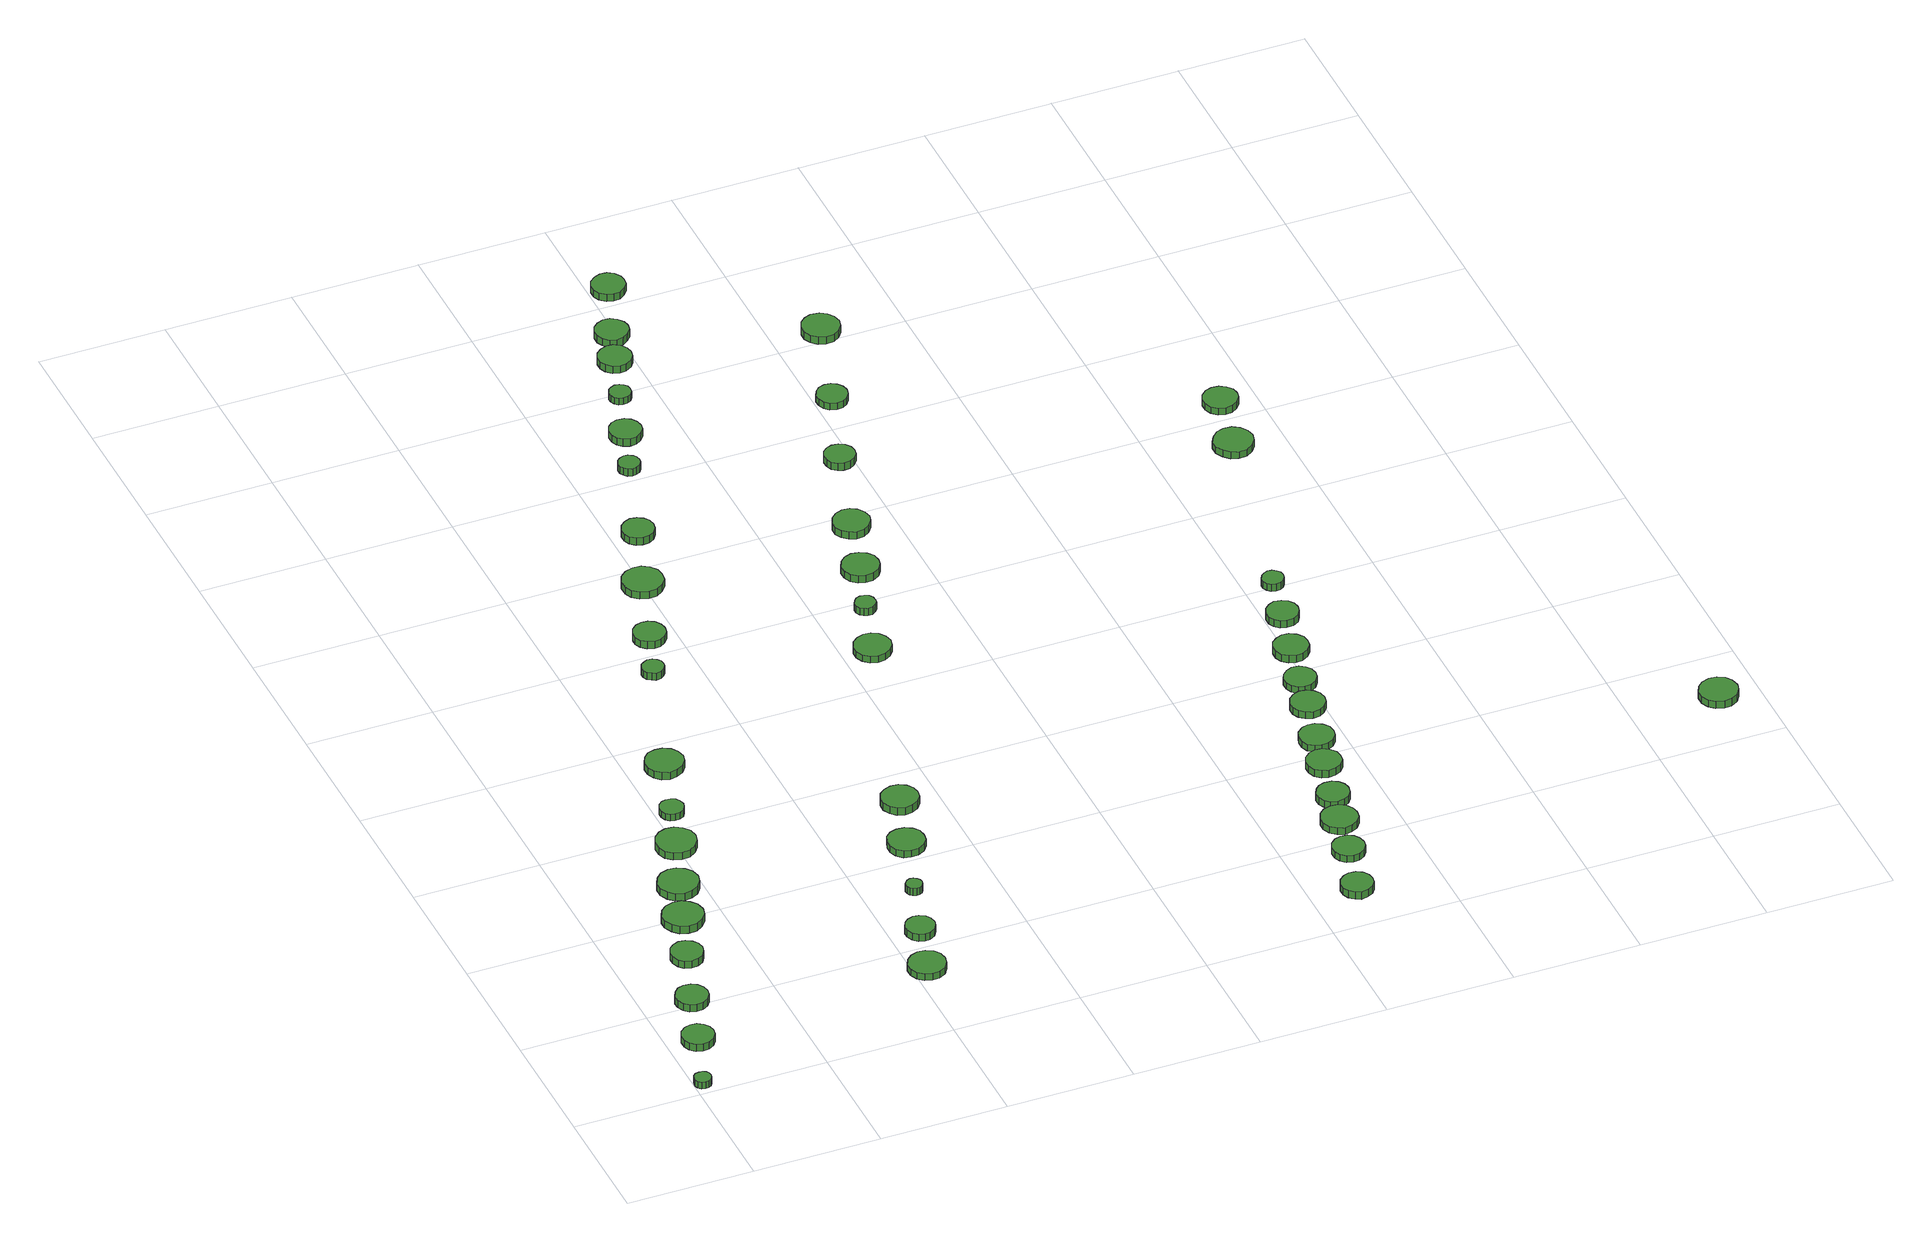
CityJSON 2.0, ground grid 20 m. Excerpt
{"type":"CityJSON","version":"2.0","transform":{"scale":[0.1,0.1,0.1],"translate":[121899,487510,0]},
"CityObjects":{
"tree1":{"type":"SolitaryVegetationObject","attributes":{"function":"something"},"geometry":[{"type":"MultiSurface","lod":"1","boundaries":[[[0,1,2,3,4,5,6,7,8,9,10,11,12,13,14]],[[15,16,17,18,19,20,21,22,23,24,25,26,27,28,29]],[[0,29,28,1]],[[1,28,27,2]],[[2,27,26,3]],[[3,26,25,4]],[[4,25,24,5]],[[5,24,23,6]],[[6,23,22,7]],[[7,22,21,8]],[[8,21,20,9]],[[9,20,19,10]],[[10,19,18,11]],[[11,18,17,12]],[[12,17,16,13]],[[13,16,15,14]],[[14,15,29,0]]]}]},
"tree2":{"type":"SolitaryVegetationObject","attributes":{"function":"something"},"geometry":[{"type":"MultiSurface","lod":"1","boundaries":[[[30,31,32,33,34,35,36,37,38,39,40,41,42,43,44]],[[45,46,47,48,49,50,51,52,53,54,55,56,57,58,59]],[[30,59,58,31]],[[31,58,57,32]],[[32,57,56,33]],[[33,56,55,34]],[[34,55,54,35]],[[35,54,53,36]],[[36,53,52,37]],[[37,52,51,38]],[[38,51,50,39]],[[39,50,49,40]],[[40,49,48,41]],[[41,48,47,42]],[[42,47,46,43]],[[43,46,45,44]],[[44,45,59,30]]]}]},
"tree3":{"type":"SolitaryVegetationObject","attributes":{"function":"something"},"geometry":[{"type":"MultiSurface","lod":"1","boundaries":[[[60,61,62,63,64,65,66,67,68,69,70,71,72,73,74]],[[75,76,77,78,79,80,81,82,83,84,85,86,87,88,89]],[[60,89,88,61]],[[61,88,87,62]],[[62,87,86,63]],[[63,86,85,64]],[[64,85,84,65]],[[65,84,83,66]],[[66,83,82,67]],[[67,82,81,68]],[[68,81,80,69]],[[69,80,79,70]],[[70,79,78,71]],[[71,78,77,72]],[[72,77,76,73]],[[73,76,75,74]],[[74,75,89,60]]]}]},
"tree4":{"type":"SolitaryVegetationObject","attributes":{"function":"something"},"geometry":[{"type":"MultiSurface","lod":"1","boundaries":[[[90,91,92,93,94,95,96,97,98,99,100,101,102,103,104]],[[105,106,107,108,109,110,111,112,113,114,115,116,117,118,119]],[[90,119,118,91]],[[91,118,117,92]],[[92,117,116,93]],[[93,116,115,94]],[[94,115,114,95]],[[95,114,113,96]],[[96,113,112,97]],[[97,112,111,98]],[[98,111,110,99]],[[99,110,109,100]],[[100,109,108,101]],[[101,108,107,102]],[[102,107,106,103]],[[103,106,105,104]],[[104,105,119,90]]]}]},
"tree5":{"type":"SolitaryVegetationObject","attributes":{"function":"something"},"geometry":[{"type":"MultiSurface","lod":"1","boundaries":[[[120,121,122,123,124,125,126,127,128,129,130,131,132,133,134]],[[135,136,137,138,139,140,141,142,143,144,145,146,147,148,149]],[[120,149,148,121]],[[121,148,147,122]],[[122,147,146,123]],[[123,146,145,124]],[[124,145,144,125]],[[125,144,143,126]],[[126,143,142,127]],[[127,142,141,128]],[[128,141,140,129]],[[129,140,139,130]],[[130,139,138,131]],[[131,138,137,132]],[[132,137,136,133]],[[133,136,135,134]],[[134,135,149,120]]]}]},
"tree6":{"type":"SolitaryVegetationObject","attributes":{"function":"something"},"geometry":[{"type":"MultiSurface","lod":"1","boundaries":[[[150,151,152,153,154,155,156,157,158,159,160,161,162,163,164]],[[165,166,167,168,169,170,171,172,173,174,175,176,177,178,179]],[[150,179,178,151]],[[151,178,177,152]],[[152,177,176,153]],[[153,176,175,154]],[[154,175,174,155]],[[155,174,173,156]],[[156,173,172,157]],[[157,172,171,158]],[[158,171,170,159]],[[159,170,169,160]],[[160,169,168,161]],[[161,168,167,162]],[[162,167,166,163]],[[163,166,165,164]],[[164,165,179,150]]]}]},
"tree7":{"type":"SolitaryVegetationObject","attributes":{"function":"something"},"geometry":[{"type":"MultiSurface","lod":"1","boundaries":[[[180,181,182,183,184,185,186,187,188,189,190,191,192,193,194]],[[195,196,197,198,199,200,201,202,203,204,205,206,207,208,209]],[[180,209,208,181]],[[181,208,207,182]],[[182,207,206,183]],[[183,206,205,184]],[[184,205,204,185]],[[185,204,203,186]],[[186,203,202,187]],[[187,202,201,188]],[[188,201,200,189]],[[189,200,199,190]],[[190,199,198,191]],[[191,198,197,192]],[[192,197,196,193]],[[193,196,195,194]],[[194,195,209,180]]]}]},
"tree8":{"type":"SolitaryVegetationObject","attributes":{"function":"something"},"geometry":[{"type":"MultiSurface","lod":"1","boundaries":[[[210,211,212,213,214,215,216,217,218,219,220,221,222,223,224]],[[225,226,227,228,229,230,231,232,233,234,235,236,237,238,239]],[[210,239,238,211]],[[211,238,237,212]],[[212,237,236,213]],[[213,236,235,214]],[[214,235,234,215]],[[215,234,233,216]],[[216,233,232,217]],[[217,232,231,218]],[[218,231,230,219]],[[219,230,229,220]],[[220,229,228,221]],[[221,228,227,222]],[[222,227,226,223]],[[223,226,225,224]],[[224,225,239,210]]]}]},
"tree9":{"type":"SolitaryVegetationObject","attributes":{"function":"something"},"geometry":[{"type":"MultiSurface","lod":"1","boundaries":[[[240,241,242,243,244,245,246,247,248,249,250,251,252,253,254]],[[255,256,257,258,259,260,261,262,263,264,265,266,267,268,269]],[[240,269,268,241]],[[241,268,267,242]],[[242,267,266,243]],[[243,266,265,244]],[[244,265,264,245]],[[245,264,263,246]],[[246,263,262,247]],[[247,262,261,248]],[[248,261,260,249]],[[249,260,259,250]],[[250,259,258,251]],[[251,258,257,252]],[[252,257,256,253]],[[253,256,255,254]],[[254,255,269,240]]]}]},
"tree10":{"type":"SolitaryVegetationObject","attributes":{"function":"something"},"geometry":[{"type":"MultiSurface","lod":"1","boundaries":[[[270,271,272,273,274,275,276,277,278,279,280,281,282,283,284]],[[285,286,287,288,289,290,291,292,293,294,295,296,297,298,299]],[[270,299,298,271]],[[271,298,297,272]],[[272,297,296,273]],[[273,296,295,274]],[[274,295,294,275]],[[275,294,293,276]],[[276,293,292,277]],[[277,292,291,278]],[[278,291,290,279]],[[279,290,289,280]],[[280,289,288,281]],[[281,288,287,282]],[[282,287,286,283]],[[283,286,285,284]],[[284,285,299,270]]]}]},
"tree11":{"type":"SolitaryVegetationObject","attributes":{"function":"something"},"geometry":[{"type":"MultiSurface","lod":"1","boundaries":[[[300,301,302,303,304,305,306,307,308,309,310,311,312,313,314]],[[315,316,317,318,319,320,321,322,323,324,325,326,327,328,329]],[[300,329,328,301]],[[301,328,327,302]],[[302,327,326,303]],[[303,326,325,304]],[[304,325,324,305]],[[305,324,323,306]],[[306,323,322,307]],[[307,322,321,308]],[[308,321,320,309]],[[309,320,319,310]],[[310,319,318,311]],[[311,318,317,312]],[[312,317,316,313]],[[313,316,315,314]],[[314,315,329,300]]]}]},
"tree12":{"type":"SolitaryVegetationObject","attributes":{"function":"something"},"geometry":[{"type":"MultiSurface","lod":"1","boundaries":[[[330,331,332,333,334,335,336,337,338,339,340,341,342,343,344]],[[345,346,347,348,349,350,351,352,353,354,355,356,357,358,359]],[[330,359,358,331]],[[331,358,357,332]],[[332,357,356,333]],[[333,356,355,334]],[[334,355,354,335]],[[335,354,353,336]],[[336,353,352,337]],[[337,352,351,338]],[[338,351,350,339]],[[339,350,349,340]],[[340,349,348,341]],[[341,348,347,342]],[[342,347,346,343]],[[343,346,345,344]],[[344,345,359,330]]]}]},
"tree13":{"type":"SolitaryVegetationObject","attributes":{"function":"something"},"geometry":[{"type":"MultiSurface","lod":"1","boundaries":[[[360,361,362,363,364,365,366,367,368,369,370,371,372,373,374]],[[375,376,377,378,379,380,381,382,383,384,385,386,387,388,389]],[[360,389,388,361]],[[361,388,387,362]],[[362,387,386,363]],[[363,386,385,364]],[[364,385,384,365]],[[365,384,383,366]],[[366,383,382,367]],[[367,382,381,368]],[[368,381,380,369]],[[369,380,379,370]],[[370,379,378,371]],[[371,378,377,372]],[[372,377,376,373]],[[373,376,375,374]],[[374,375,389,360]]]}]},
"tree14":{"type":"SolitaryVegetationObject","attributes":{"function":"something"},"geometry":[{"type":"MultiSurface","lod":"1","boundaries":[[[390,391,392,393,394,395,396,397,398,399,400,401,402,403,404]],[[405,406,407,408,409,410,411,412,413,414,415,416,417,418,419]],[[390,419,418,391]],[[391,418,417,392]],[[392,417,416,393]],[[393,416,415,394]],[[394,415,414,395]],[[395,414,413,396]],[[396,413,412,397]],[[397,412,411,398]],[[398,411,410,399]],[[399,410,409,400]],[[400,409,408,401]],[[401,408,407,402]],[[402,407,406,403]],[[403,406,405,404]],[[404,405,419,390]]]}]},
"tree15":{"type":"SolitaryVegetationObject","attributes":{"function":"something"},"geometry":[{"type":"MultiSurface","lod":"1","boundaries":[[[420,421,422,423,424,425,426,427,428,429,430,431,432,433,434]],[[435,436,437,438,439,440,441,442,443,444,445,446,447,448,449]],[[420,449,448,421]],[[421,448,447,422]],[[422,447,446,423]],[[423,446,445,424]],[[424,445,444,425]],[[425,444,443,426]],[[426,443,442,427]],[[427,442,441,428]],[[428,441,440,429]],[[429,440,439,430]],[[430,439,438,431]],[[431,438,437,432]],[[432,437,436,433]],[[433,436,435,434]],[[434,435,449,420]]]}]},
"tree16":{"type":"SolitaryVegetationObject","attributes":{"function":"something"},"geometry":[{"type":"MultiSurface","lod":"1","boundaries":[[[450,451,452,453,454,455,456,457,458,459,460,461,462,463,464]],[[465,466,467,468,469,470,471,472,473,474,475,476,477,478,479]],[[450,479,478,451]],[[451,478,477,452]],[[452,477,476,453]],[[453,476,475,454]],[[454,475,474,455]],[[455,474,473,456]],[[456,473,472,457]],[[457,472,471,458]],[[458,471,470,459]],[[459,470,469,460]],[[460,469,468,461]],[[461,468,467,462]],[[462,467,466,463]],[[463,466,465,464]],[[464,465,479,450]]]}]},
"tree17":{"type":"SolitaryVegetationObject","attributes":{"function":"something"},"geometry":[{"type":"MultiSurface","lod":"1","boundaries":[[[480,481,482,483,484,485,486,487,488,489,490,491,492,493,494]],[[495,496,497,498,499,500,501,502,503,504,505,506,507,508,509]],[[480,509,508,481]],[[481,508,507,482]],[[482,507,506,483]],[[483,506,505,484]],[[484,505,504,485]],[[485,504,503,486]],[[486,503,502,487]],[[487,502,501,488]],[[488,501,500,489]],[[489,500,499,490]],[[490,499,498,491]],[[491,498,497,492]],[[492,497,496,493]],[[493,496,495,494]],[[494,495,509,480]]]}]},
"tree18":{"type":"SolitaryVegetationObject","attributes":{"function":"something"},"geometry":[{"type":"MultiSurface","lod":"1","boundaries":[[[510,511,512,513,514,515,516,517,518,519,520,521,522,523,524]],[[525,526,527,528,529,530,531,532,533,534,535,536,537,538,539]],[[510,539,538,511]],[[511,538,537,512]],[[512,537,536,513]],[[513,536,535,514]],[[514,535,534,515]],[[515,534,533,516]],[[516,533,532,517]],[[517,532,531,518]],[[518,531,530,519]],[[519,530,529,520]],[[520,529,528,521]],[[521,528,527,522]],[[522,527,526,523]],[[523,526,525,524]],[[524,525,539,510]]]}]},
"tree19":{"type":"SolitaryVegetationObject","attributes":{"function":"something"},"geometry":[{"type":"MultiSurface","lod":"1","boundaries":[[[540,541,542,543,544,545,546,547,548,549,550,551,552,553,554]],[[555,556,557,558,559,560,561,562,563,564,565,566,567,568,569]],[[540,569,568,541]],[[541,568,567,542]],[[542,567,566,543]],[[543,566,565,544]],[[544,565,564,545]],[[545,564,563,546]],[[546,563,562,547]],[[547,562,561,548]],[[548,561,560,549]],[[549,560,559,550]],[[550,559,558,551]],[[551,558,557,552]],[[552,557,556,553]],[[553,556,555,554]],[[554,555,569,540]]]}]},
"tree20":{"type":"SolitaryVegetationObject","attributes":{"function":"something"},"geometry":[{"type":"MultiSurface","lod":"1","boundaries":[[[570,571,572,573,574,575,576,577,578,579,580,581,582,583,584]],[[585,586,587,588,589,590,591,592,593,594,595,596,597,598,599]],[[570,599,598,571]],[[571,598,597,572]],[[572,597,596,573]],[[573,596,595,574]],[[574,595,594,575]],[[575,594,593,576]],[[576,593,592,577]],[[577,592,591,578]],[[578,591,590,579]],[[579,590,589,580]],[[580,589,588,581]],[[581,588,587,582]],[[582,587,586,583]],[[583,586,585,584]],[[584,585,599,570]]]}]},
"tree21":{"type":"SolitaryVegetationObject","attributes":{"function":"something"},"geometry":[{"type":"MultiSurface","lod":"1","boundaries":[[[600,601,602,603,604,605,606,607,608,609,610,611,612,613,614]],[[615,616,617,618,619,620,621,622,623,624,625,626,627,628,629]],[[600,629,628,601]],[[601,628,627,602]],[[602,627,626,603]],[[603,626,625,604]],[[604,625,624,605]],[[605,624,623,606]],[[606,623,622,607]],[[607,622,621,608]],[[608,621,620,609]],[[609,620,619,610]],[[610,619,618,611]],[[611,618,617,612]],[[612,617,616,613]],[[613,616,615,614]],[[614,615,629,600]]]}]},
"tree22":{"type":"SolitaryVegetationObject","attributes":{"function":"something"},"geometry":[{"type":"MultiSurface","lod":"1","boundaries":[[[630,631,632,633,634,635,636,637,638,639,640,641,642,643,644]],[[645,646,647,648,649,650,651,652,653,654,655,656,657,658,659]],[[630,659,658,631]],[[631,658,657,632]],[[632,657,656,633]],[[633,656,655,634]],[[634,655,654,635]],[[635,654,653,636]],[[636,653,652,637]],[[637,652,651,638]],[[638,651,650,639]],[[639,650,649,640]],[[640,649,648,641]],[[641,648,647,642]],[[642,647,646,643]],[[643,646,645,644]],[[644,645,659,630]]]}]},
"tree23":{"type":"SolitaryVegetationObject","attributes":{"function":"something"},"geometry":[{"type":"MultiSurface","lod":"1","boundaries":[[[660,661,662,663,664,665,666,667,668,669,670,671,672,673,674]],[[675,676,677,678,679,680,681,682,683,684,685,686,687,688,689]],[[660,689,688,661]],[[661,688,687,662]],[[662,687,686,663]],[[663,686,685,664]],[[664,685,684,665]],[[665,684,683,666]],[[666,683,682,667]],[[667,682,681,668]],[[668,681,680,669]],[[669,680,679,670]],[[670,679,678,671]],[[671,678,677,672]],[[672,677,676,673]],[[673,676,675,674]],[[674,675,689,660]]]}]},
"tree24":{"type":"SolitaryVegetationObject","attributes":{"function":"something"},"geometry":[{"type":"MultiSurface","lod":"1","boundaries":[[[690,691,692,693,694,695,696,697,698,699,700,701,702,703,704]],[[705,706,707,708,709,710,711,712,713,714,715,716,717,718,719]],[[690,719,718,691]],[[691,718,717,692]],[[692,717,716,693]],[[693,716,715,694]],[[694,715,714,695]],[[695,714,713,696]],[[696,713,712,697]],[[697,712,711,698]],[[698,711,710,699]],[[699,710,709,700]],[[700,709,708,701]],[[701,708,707,702]],[[702,707,706,703]],[[703,706,705,704]],[[704,705,719,690]]]}]},
"tree25":{"type":"SolitaryVegetationObject","attributes":{"function":"something"},"geometry":[{"type":"MultiSurface","lod":"1","boundaries":[[[720,721,722,723,724,725,726,727,728,729,730,731,732,733,734]],[[735,736,737,738,739,740,741,742,743,744,745,746,747,748,749]],[[720,749,748,721]],[[721,748,747,722]],[[722,747,746,723]],[[723,746,745,724]],[[724,745,744,725]],[[725,744,743,726]],[[726,743,742,727]],[[727,742,741,728]],[[728,741,740,729]],[[729,740,739,730]],[[730,739,738,731]],[[731,738,737,732]],[[732,737,736,733]],[[733,736,735,734]],[[734,735,749,720]]]}]},
"tree26":{"type":"SolitaryVegetationObject","attributes":{"function":"something"},"geometry":[{"type":"MultiSurface","lod":"1","boundaries":[[[750,751,752,753,754,755,756,757,758,759,760,761,762,763,764]],[[765,766,767,768,769,770,771,772,773,774,775,776,777,778,779]],[[750,779,778,751]],[[751,778,777,752]],[[752,777,776,753]],[[753,776,775,754]],[[754,775,774,755]],[[755,774,773,756]],[[756,773,772,757]],[[757,772,771,758]],[[758,771,770,759]],[[759,770,769,760]],[[760,769,768,761]],[[761,768,767,762]],[[762,767,766,763]],[[763,766,765,764]],[[764,765,779,750]]]}]},
"tree27":{"type":"SolitaryVegetationObject","attributes":{"function":"something"},"geometry":[{"type":"MultiSurface","lod":"1","boundaries":[[[780,781,782,783,784,785,786,787,788,789,790,791,792,793,794]],[[795,796,797,798,799,800,801,802,803,804,805,806,807,808,809]],[[780,809,808,781]],[[781,808,807,782]],[[782,807,806,783]],[[783,806,805,784]],[[784,805,804,785]],[[785,804,803,786]],[[786,803,802,787]],[[787,802,801,788]],[[788,801,800,789]],[[789,800,799,790]],[[790,799,798,791]],[[791,798,797,792]],[[792,797,796,793]],[[793,796,795,794]],[[794,795,809,780]]]}]},
"tree28":{"type":"SolitaryVegetationObject","attributes":{"function":"something"},"geometry":[{"type":"MultiSurface","lod":"1","boundaries":[[[810,811,812,813,814,815,816,817,818,819,820,821,822,823,824]],[[825,826,827,828,829,830,831,832,833,834,835,836,837,838,839]],[[810,839,838,811]],[[811,838,837,812]],[[812,837,836,813]],[[813,836,835,814]],[[814,835,834,815]],[[815,834,833,816]],[[816,833,832,817]],[[817,832,831,818]],[[818,831,830,819]],[[819,830,829,820]],[[820,829,828,821]],[[821,828,827,822]],[[822,827,826,823]],[[823,826,825,824]],[[824,825,839,810]]]}]},
"tree29":{"type":"SolitaryVegetationObject","attributes":{"function":"something"},"geometry":[{"type":"MultiSurface","lod":"1","boundaries":[[[840,841,842,843,844,845,846,847,848,849,850,851,852,853,854]],[[855,856,857,858,859,860,861,862,863,864,865,866,867,868,869]],[[840,869,868,841]],[[841,868,867,842]],[[842,867,866,843]],[[843,866,865,844]],[[844,865,864,845]],[[845,864,863,846]],[[846,863,862,847]],[[847,862,861,848]],[[848,861,860,849]],[[849,860,859,850]],[[850,859,858,851]],[[851,858,857,852]],[[852,857,856,853]],[[853,856,855,854]],[[854,855,869,840]]]}]},
"tree30":{"type":"SolitaryVegetationObject","attributes":{"function":"something"},"geometry":[{"type":"MultiSurface","lod":"1","boundaries":[[[870,871,872,873,874,875,876,877,878,879,880,881,882,883,884]],[[885,886,887,888,889,890,891,892,893,894,895,896,897,898,899]],[[870,899,898,871]],[[871,898,897,872]],[[872,897,896,873]],[[873,896,895,874]],[[874,895,894,875]],[[875,894,893,876]],[[876,893,892,877]],[[877,892,891,878]],[[878,891,890,879]],[[879,890,889,880]],[[880,889,888,881]],[[881,888,887,882]],[[882,887,886,883]],[[883,886,885,884]],[[884,885,899,870]]]}]},
"tree31":{"type":"SolitaryVegetationObject","attributes":{"function":"something"},"geometry":[{"type":"MultiSurface","lod":"1","boundaries":[[[900,901,902,903,904,905,906,907,908,909,910,911,912,913,914]],[[915,916,917,918,919,920,921,922,923,924,925,926,927,928,929]],[[900,929,928,901]],[[901,928,927,902]],[[902,927,926,903]],[[903,926,925,904]],[[904,925,924,905]],[[905,924,923,906]],[[906,923,922,907]],[[907,922,921,908]],[[908,921,920,909]],[[909,920,919,910]],[[910,919,918,911]],[[911,918,917,912]],[[912,917,916,913]],[[913,916,915,914]],[[914,915,929,900]]]}]},
"tree32":{"type":"SolitaryVegetationObject","attributes":{"function":"something"},"geometry":[{"type":"MultiSurface","lod":"1","boundaries":[[[930,931,932,933,934,935,936,937,938,939,940,941,942,943,944]],[[945,946,947,948,949,950,951,952,953,954,955,956,957,958,959]],[[930,959,958,931]],[[931,958,957,932]],[[932,957,956,933]],[[933,956,955,934]],[[934,955,954,935]],[[935,954,953,936]],[[936,953,952,937]],[[937,952,951,938]],[[938,951,950,939]],[[939,950,949,940]],[[940,949,948,941]],[[941,948,947,942]],[[942,947,946,943]],[[943,946,945,944]],[[944,945,959,930]]]}]},
"tree33":{"type":"SolitaryVegetationObject","attributes":{"function":"something"},"geometry":[{"type":"MultiSurface","lod":"1","boundaries":[[[960,961,962,963,964,965,966,967,968,969,970,971,972,973,974]],[[975,976,977,978,979,980,981,982,983,984,985,986,987,988,989]],[[960,989,988,961]],[[961,988,987,962]],[[962,987,986,963]],[[963,986,985,964]],[[964,985,984,965]],[[965,984,983,966]],[[966,983,982,967]],[[967,982,981,968]],[[968,981,980,969]],[[969,980,979,970]],[[970,979,978,971]],[[971,978,977,972]],[[972,977,976,973]],[[973,976,975,974]],[[974,975,989,960]]]}]},
"tree34":{"type":"SolitaryVegetationObject","attributes":{"function":"something"},"geometry":[{"type":"MultiSurface","lod":"1","boundaries":[[[990,991,992,993,994,995,996,997,998,999,1000,1001,1002,1003,1004]],[[1005,1006,1007,1008,1009,1010,1011,1012,1013,1014,1015,1016,1017,1018,1019]],[[990,1019,1018,991]],[[991,1018,1017,992]],[[992,1017,1016,993]],[[993,1016,1015,994]],[[994,1015,1014,995]],[[995,1014,1013,996]],[[996,1013,1012,997]],[[997,1012,1011,998]],[[998,1011,1010,999]],[[999,1010,1009,1000]],[[1000,1009,1008,1001]],[[1001,1008,1007,1002]],[[1002,1007,1006,1003]],[[1003,1006,1005,1004]],[[1004,1005,1019,990]]]}]},
"tree35":{"type":"SolitaryVegetationObject","attributes":{"function":"something"},"geometry":[{"type":"MultiSurface","lod":"1","boundaries":[[[1020,1021,1022,1023,1024,1025,1026,1027,1028,1029,1030,1031,1032,1033,1034]],[[1035,1036,1037,1038,1039,1040,1041,1042,1043,1044,1045,1046,1047,1048,1049]],[[1020,1049,1048,1021]],[[1021,1048,1047,1022]],[[1022,1047,1046,1023]],[[1023,1046,1045,1024]],[[1024,1045,1044,1025]],[[1025,1044,1043,1026]],[[1026,1043,1042,1027]],[[1027,1042,1041,1028]],[[1028,1041,1040,1029]],[[1029,1040,1039,1030]],[[1030,1039,1038,1031]],[[1031,1038,1037,1032]],[[1032,1037,1036,1033]],[[1033,1036,1035,1034]],[[1034,1035,1049,1020]]]}]},
"tree36":{"type":"SolitaryVegetationObject","attributes":{"function":"something"},"geometry":[{"type":"MultiSurface","lod":"1","boundaries":[[[1050,1051,1052,1053,1054,1055,1056,1057,1058,1059,1060,1061,1062,1063,1064]],[[1065,1066,1067,1068,1069,1070,1071,1072,1073,1074,1075,1076,1077,1078,1079]],[[1050,1079,1078,1051]],[[1051,1078,1077,1052]],[[1052,1077,1076,1053]],[[1053,1076,1075,1054]],[[1054,1075,1074,1055]],[[1055,1074,1073,1056]],[[1056,1073,1072,1057]],[[1057,1072,1071,1058]],[[1058,1071,1070,1059]],[[1059,1070,1069,1060]],[[1060,1069,1068,1061]],[[1061,1068,1067,1062]],[[1062,1067,1066,1063]],[[1063,1066,1065,1064]],[[1064,1065,1079,1050]]]}]},
"tree37":{"type":"SolitaryVegetationObject","attributes":{"function":"something"},"geometry":[{"type":"MultiSurface","lod":"1","boundaries":[[[1080,1081,1082,1083,1084,1085,1086,1087,1088,1089,1090,1091,1092,1093,1094]],[[1095,1096,1097,1098,1099,1100,1101,1102,1103,1104,1105,1106,1107,1108,1109]],[[1080,1109,1108,1081]],[[1081,1108,1107,1082]],[[1082,1107,1106,1083]],[[1083,1106,1105,1084]],[[1084,1105,1104,1085]],[[1085,1104,1103,1086]],[[1086,1103,1102,1087]],[[1087,1102,1101,1088]],[[1088,1101,1100,1089]],[[1089,1100,1099,1090]],[[1090,1099,1098,1091]],[[1091,1098,1097,1092]],[[1092,1097,1096,1093]],[[1093,1096,1095,1094]],[[1094,1095,1109,1080]]]}]},
"tree38":{"type":"SolitaryVegetationObject","attributes":{"function":"something"},"geometry":[{"type":"MultiSurface","lod":"1","boundaries":[[[1110,1111,1112,1113,1114,1115,1116,1117,1118,1119,1120,1121,1122,1123,1124]],[[1125,1126,1127,1128,1129,1130,1131,1132,1133,1134,1135,1136,1137,1138,1139]],[[1110,1139,1138,1111]],[[1111,1138,1137,1112]],[[1112,1137,1136,1113]],[[1113,1136,1135,1114]],[[1114,1135,1134,1115]],[[1115,1134,1133,1116]],[[1116,1133,1132,1117]],[[1117,1132,1131,1118]],[[1118,1131,1130,1119]],[[1119,1130,1129,1120]],[[1120,1129,1128,1121]],[[1121,1128,1127,1122]],[[1122,1127,1126,1123]],[[1123,1126,1125,1124]],[[1124,1125,1139,1110]]]}]},
"tree39":{"type":"SolitaryVegetationObject","attributes":{"function":"something"},"geometry":[{"type":"MultiSurface","lod":"1","boundaries":[[[1140,1141,1142,1143,1144,1145,1146,1147,1148,1149,1150,1151,1152,1153,1154]],[[1155,1156,1157,1158,1159,1160,1161,1162,1163,1164,1165,1166,1167,1168,1169]],[[1140,1169,1168,1141]],[[1141,1168,1167,1142]],[[1142,1167,1166,1143]],[[1143,1166,1165,1144]],[[1144,1165,1164,1145]],[[1145,1164,1163,1146]],[[1146,1163,1162,1147]],[[1147,1162,1161,1148]],[[1148,1161,1160,1149]],[[1149,1160,1159,1150]],[[1150,1159,1158,1151]],[[1151,1158,1157,1152]],[[1152,1157,1156,1153]],[[1153,1156,1155,1154]],[[1154,1155,1169,1140]]]}]},
"tree40":{"type":"SolitaryVegetationObject","attributes":{"function":"something"},"geometry":[{"type":"MultiSurface","lod":"1","boundaries":[[[1170,1171,1172,1173,1174,1175,1176,1177,1178,1179,1180,1181,1182,1183,1184]],[[1185,1186,1187,1188,1189,1190,1191,1192,1193,1194,1195,1196,1197,1198,1199]],[[1170,1199,1198,1171]],[[1171,1198,1197,1172]],[[1172,1197,1196,1173]],[[1173,1196,1195,1174]],[[1174,1195,1194,1175]],[[1175,1194,1193,1176]],[[1176,1193,1192,1177]],[[1177,1192,1191,1178]],[[1178,1191,1190,1179]],[[1179,1190,1189,1180]],[[1180,1189,1188,1181]],[[1181,1188,1187,1182]],[[1182,1187,1186,1183]],[[1183,1186,1185,1184]],[[1184,1185,1199,1170]]]}]},
"tree41":{"type":"SolitaryVegetationObject","attributes":{"function":"something"},"geometry":[{"type":"MultiSurface","lod":"1","boundaries":[[[1200,1201,1202,1203,1204,1205,1206,1207,1208,1209,1210,1211,1212,1213,1214]],[[1215,1216,1217,1218,1219,1220,1221,1222,1223,1224,1225,1226,1227,1228,1229]],[[1200,1229,1228,1201]],[[1201,1228,1227,1202]],[[1202,1227,1226,1203]],[[1203,1226,1225,1204]],[[1204,1225,1224,1205]],[[1205,1224,1223,1206]],[[1206,1223,1222,1207]],[[1207,1222,1221,1208]],[[1208,1221,1220,1209]],[[1209,1220,1219,1210]],[[1210,1219,1218,1211]],[[1211,1218,1217,1212]],[[1212,1217,1216,1213]],[[1213,1216,1215,1214]],[[1214,1215,1229,1200]]]}]},
"tree42":{"type":"SolitaryVegetationObject","attributes":{"function":"something"},"geometry":[{"type":"MultiSurface","lod":"1","boundaries":[[[1230,1231,1232,1233,1234,1235,1236,1237,1238,1239,1240,1241,1242,1243,1244]],[[1245,1246,1247,1248,1249,1250,1251,1252,1253,1254,1255,1256,1257,1258,1259]],[[1230,1259,1258,1231]],[[1231,1258,1257,1232]],[[1232,1257,1256,1233]],[[1233,1256,1255,1234]],[[1234,1255,1254,1235]],[[1235,1254,1253,1236]],[[1236,1253,1252,1237]],[[1237,1252,1251,1238]],[[1238,1251,1250,1239]],[[1239,1250,1249,1240]],[[1240,1249,1248,1241]],[[1241,1248,1247,1242]],[[1242,1247,1246,1243]],[[1243,1246,1245,1244]],[[1244,1245,1259,1230]]]}]},
"tree43":{"type":"SolitaryVegetationObject","attributes":{"function":"something"},"geometry":[{"type":"MultiSurface","lod":"1","boundaries":[[[1260,1261,1262,1263,1264,1265,1266,1267,1268,1269,1270,1271,1272,1273,1274]],[[1275,1276,1277,1278,1279,1280,1281,1282,1283,1284,1285,1286,1287,1288,1289]],[[1260,1289,1288,1261]],[[1261,1288,1287,1262]],[[1262,1287,1286,1263]],[[1263,1286,1285,1264]],[[1264,1285,1284,1265]],[[1265,1284,1283,1266]],[[1266,1283,1282,1267]],[[1267,1282,1281,1268]],[[1268,1281,1280,1269]],[[1269,1280,1279,1270]],[[1270,1279,1278,1271]],[[1271,1278,1277,1272]],[[1272,1277,1276,1273]],[[1273,1276,1275,1274]],[[1274,1275,1289,1260]]]}]},
"tree44":{"type":"SolitaryVegetationObject","attributes":{"function":"something"},"geometry":[{"type":"MultiSurface","lod":"1","boundaries":[[[1290,1291,1292,1293,1294,1295,1296,1297,1298,1299,1300,1301,1302,1303,1304]],[[1305,1306,1307,1308,1309,1310,1311,1312,1313,1314,1315,1316,1317,1318,1319]],[[1290,1319,1318,1291]],[[1291,1318,1317,1292]],[[1292,1317,1316,1293]],[[1293,1316,1315,1294]],[[1294,1315,1314,1295]],[[1295,1314,1313,1296]],[[1296,1313,1312,1297]],[[1297,1312,1311,1298]],[[1298,1311,1310,1299]],[[1299,1310,1309,1300]],[[1300,1309,1308,1301]],[[1301,1308,1307,1302]],[[1302,1307,1306,1303]],[[1303,1306,1305,1304]],[[1304,1305,1319,1290]]]}]},
"tree45":{"type":"SolitaryVegetationObject","attributes":{"function":"something"},"geometry":[{"type":"MultiSurface","lod":"1","boundaries":[[[1320,1321,1322,1323,1324,1325,1326,1327,1328,1329,1330,1331,1332,1333,1334]],[[1335,1336,1337,1338,1339,1340,1341,1342,1343,1344,1345,1346,1347,1348,1349]],[[1320,1349,1348,1321]],[[1321,1348,1347,1322]],[[1322,1347,1346,1323]],[[1323,1346,1345,1324]],[[1324,1345,1344,1325]],[[1325,1344,1343,1326]],[[1326,1343,1342,1327]],[[1327,1342,1341,1328]],[[1328,1341,1340,1329]],[[1329,1340,1339,1330]],[[1330,1339,1338,1331]],[[1331,1338,1337,1332]],[[1332,1337,1336,1333]],[[1333,1336,1335,1334]],[[1334,1335,1349,1320]]]}]}
},
"vertices":[
[26,21,15],[25,27,15],[22,31,15],[17,34,15],[12,34,15],[6,33,15],[2,29,15],[0,24,15],[0,19,15],[2,14,15],[6,10,15],[12,8,15],[17,9,15],[22,11,15],[25,16,15],[25,16,3],[22,11,3],[17,9,3],[12,8,3],[6,10,3],[2,14,3],[0,19,3],[0,24,3],[2,29,3],[6,33,3],[12,34,3],[17,34,3],[22,31,3],[25,27,3],[26,21,3],
[71,118,16],[69,128,16],[63,136,16],[54,142,16],[44,143,16],[34,140,16],[26,133,16],[22,123,16],[22,113,16],[26,103,16],[34,96,16],[44,93,16],[54,94,16],[63,99,16],[69,108,16],[69,108,3],[63,99,3],[54,94,3],[44,93,3],[34,96,3],[26,103,3],[22,113,3],[22,123,3],[26,133,3],[34,140,3],[44,143,3],[54,142,3],[63,136,3],[69,128,3],[71,118,3],
[100,209,16],[98,219,16],[92,228,16],[83,233,16],[72,234,16],[62,231,16],[55,224,16],[50,214,16],[50,204,16],[55,194,16],[62,187,16],[72,184,16],[83,185,16],[92,190,16],[98,199,16],[98,199,3],[92,190,3],[83,185,3],[72,184,3],[62,187,3],[55,194,3],[50,204,3],[50,214,3],[55,224,3],[62,231,3],[72,234,3],[83,233,3],[92,228,3],[98,219,3],[100,209,3],
[134,309,16],[132,319,16],[126,327,16],[117,333,16],[106,334,16],[96,330,16],[89,324,16],[85,314,16],[85,304,16],[89,294,16],[96,287,16],[106,284,16],[117,285,16],[126,290,16],[132,299,16],[132,299,3],[126,290,3],[117,285,3],[106,284,3],[96,287,3],[89,294,3],[85,304,3],[85,314,3],[89,324,3],[96,330,3],[106,334,3],[117,333,3],[126,327,3],[132,319,3],[134,309,3],
[170,392,17],[167,405,17],[159,415,17],[148,422,17],[135,423,17],[122,419,17],[113,411,17],[107,399,17],[107,386,17],[113,374,17],[122,365,17],[135,361,17],[148,362,17],[159,369,17],[167,379,17],[167,379,4],[159,369,4],[148,362,4],[135,361,4],[122,365,4],[113,374,4],[107,386,4],[107,399,4],[113,411,4],[122,419,4],[135,423,4],[148,422,4],[159,415,4],[167,405,4],[170,392,4],
[195,469,16],[192,482,16],[184,492,16],[173,499,16],[160,500,16],[147,496,16],[138,487,16],[132,475,16],[132,462,16],[138,450,16],[147,442,16],[160,437,16],[173,439,16],[184,445,16],[192,456,16],[192,456,3],[184,445,3],[173,439,3],[160,437,3],[147,442,3],[138,450,3],[132,462,3],[132,475,3],[138,487,3],[147,496,3],[160,500,3],[173,499,3],[184,492,3],[192,482,3],[195,469,3],
[230,561,16],[227,574,16],[219,584,16],[208,591,16],[195,592,16],[183,588,16],[173,579,16],[168,567,16],[168,554,16],[173,542,16],[183,534,16],[195,530,16],[208,531,16],[219,538,16],[227,548,16],[227,548,3],[219,538,3],[208,531,3],[195,530,3],[183,534,3],[173,542,3],[168,554,3],[168,567,3],[173,579,3],[183,588,3],[195,592,3],[208,591,3],[219,584,3],[227,574,3],[230,561,3],
[243,637,16],[241,645,16],[237,652,16],[230,655,16],[222,656,16],[215,654,16],[209,649,16],[206,641,16],[206,634,16],[209,626,16],[215,621,16],[222,619,16],[230,619,16],[237,623,16],[241,630,16],[241,630,4],[237,623,4],[230,619,4],[222,619,4],[215,621,4],[209,626,4],[206,634,4],[206,641,4],[209,649,4],[215,654,4],[222,656,4],[230,655,4],[237,652,4],[241,645,4],[243,637,4],
[449,148,16],[447,159,16],[440,169,16],[429,175,16],[417,176,16],[406,172,16],[397,164,16],[392,154,16],[392,142,16],[397,131,16],[406,123,16],[417,119,16],[429,120,16],[440,126,16],[447,136,16],[447,136,4],[440,126,4],[429,120,4],[417,119,4],[406,123,4],[397,131,4],[392,142,4],[392,154,4],[397,164,4],[406,172,4],[417,176,4],[429,175,4],[440,169,4],[447,159,4],[449,148,4],
[287,743,17],[284,755,17],[277,765,17],[266,771,17],[254,772,17],[242,769,17],[233,760,17],[228,749,17],[228,737,17],[233,725,17],[242,717,17],[254,713,17],[266,715,17],[277,721,17],[284,731,17],[284,731,4],[277,721,4],[266,715,4],[254,713,4],[242,717,4],[233,725,4],[228,737,4],[228,749,4],[233,760,4],[242,769,4],[254,772,4],[266,771,4],[277,765,4],[284,755,4],[287,743,4],
[469,234,16],[467,244,16],[462,251,16],[453,256,16],[444,257,16],[435,254,16],[428,248,16],[424,239,16],[424,230,16],[428,221,16],[435,214,16],[444,211,16],[453,212,16],[462,217,16],[467,225,16],[467,225,3],[462,217,3],[453,212,3],[444,211,3],[435,214,3],[428,221,3],[424,230,3],[424,239,3],[428,248,3],[435,254,3],[444,257,3],[453,256,3],[462,251,3],[467,244,3],[469,234,3],
[490,331,15],[489,336,15],[486,340,15],[481,343,15],[476,344,15],[471,342,15],[467,338,15],[465,334,15],[465,328,15],[467,323,15],[471,320,15],[476,318,15],[481,319,15],[486,321,15],[489,326,15],[489,326,2],[486,321,2],[481,319,2],[476,318,2],[471,320,2],[467,323,2],[465,328,2],[465,334,2],[467,338,2],[471,342,2],[476,344,2],[481,343,2],[486,340,2],[489,336,2],[490,331,2],
[348,961,15],[347,968,15],[343,973,15],[337,977,15],[329,978,15],[323,975,15],[317,971,15],[314,964,15],[314,957,15],[317,950,15],[323,946,15],[329,943,15],[337,944,15],[343,948,15],[347,954,15],[347,954,2],[343,948,2],[337,944,2],[329,943,2],[323,946,2],[317,950,2],[314,957,2],[314,964,2],[317,971,2],[323,975,2],[329,978,2],[337,977,2],[343,973,2],[347,968,2],[348,961,2],
[536,432,16],[534,444,16],[527,453,16],[516,459,16],[504,460,16],[493,457,16],[484,449,16],[480,438,16],[480,426,16],[484,415,16],[493,407,16],[504,404,16],[516,405,16],[527,411,16],[534,420,16],[534,420,4],[527,411,4],[516,405,4],[504,404,4],[493,407,4],[484,415,4],[480,426,4],[480,438,4],[484,449,4],[493,457,4],[504,460,4],[516,459,4],[527,453,4],[534,444,4],[536,432,4],
[383,1038,16],[381,1048,16],[375,1057,16],[366,1062,16],[356,1063,16],[346,1060,16],[338,1053,16],[334,1043,16],[334,1033,16],[338,1024,16],[346,1017,16],[356,1013,16],[366,1014,16],[375,1020,16],[381,1028,16],[381,1028,3],[375,1020,3],[366,1014,3],[356,1013,3],[346,1017,3],[338,1024,3],[334,1033,3],[334,1043,3],[338,1053,3],[346,1060,3],[356,1063,3],[366,1062,3],[375,1057,3],[381,1048,3],[383,1038,3],
[568,531,16],[566,542,16],[559,552,16],[548,558,16],[536,559,16],[525,555,16],[516,548,16],[511,537,16],[511,525,16],[516,514,16],[525,506,16],[536,502,16],[548,504,16],[559,510,16],[566,519,16],[566,519,3],[559,510,3],[548,504,3],[536,502,3],[525,506,3],[516,514,3],[511,525,3],[511,537,3],[516,548,3],[525,555,3],[536,559,3],[548,558,3],[559,552,3],[566,542,3],[568,531,3],
[429,1157,17],[427,1170,17],[419,1180,17],[408,1187,17],[395,1188,17],[382,1184,17],[372,1175,17],[367,1164,17],[367,1150,17],[372,1139,17],[382,1130,17],[395,1126,17],[408,1127,17],[419,1134,17],[427,1144,17],[427,1144,4],[419,1134,4],[408,1127,4],[395,1126,4],[382,1130,4],[372,1139,4],[367,1150,4],[367,1164,4],[372,1175,4],[382,1184,4],[395,1188,4],[408,1187,4],[419,1180,4],[427,1170,4],[429,1157,4],
[465,1275,16],[463,1285,16],[457,1293,16],[448,1298,16],[438,1300,16],[428,1296,16],[420,1289,16],[416,1280,16],[416,1269,16],[420,1260,16],[428,1253,16],[438,1250,16],[448,1251,16],[457,1256,16],[463,1265,16],[463,1265,3],[457,1256,3],[448,1251,3],[438,1250,3],[428,1253,3],[420,1260,3],[416,1269,3],[416,1280,3],[420,1289,3],[428,1296,3],[438,1300,3],[448,1298,3],[457,1293,3],[463,1285,3],[465,1275,3],
[674,883,16],[671,894,16],[664,904,16],[654,910,16],[642,911,16],[631,907,16],[622,900,16],[617,889,16],[617,877,16],[622,866,16],[631,858,16],[642,854,16],[654,856,16],[664,862,16],[671,871,16],[671,871,4],[664,862,4],[654,856,4],[642,854,4],[631,858,4],[622,866,4],[617,877,4],[617,889,4],[622,900,4],[631,907,4],[642,911,4],[654,910,4],[664,904,4],[671,894,4],[674,883,4],
[507,1427,15],[506,1434,15],[502,1439,15],[495,1443,15],[489,1444,15],[482,1441,15],[477,1437,15],[474,1430,15],[474,1423,15],[477,1417,15],[482,1412,15],[489,1410,15],[495,1411,15],[502,1414,15],[506,1420,15],[506,1420,2],[502,1414,2],[495,1411,2],[489,1410,2],[482,1412,2],[477,1417,2],[474,1423,2],[474,1430,2],[477,1437,2],[482,1441,2],[489,1444,2],[495,1443,2],[502,1439,2],[506,1434,2],[507,1427,2],
[541,1501,16],[539,1511,16],[533,1520,16],[524,1525,16],[513,1526,16],[503,1523,16],[496,1516,16],[492,1506,16],[492,1496,16],[496,1486,16],[503,1480,16],[513,1476,16],[524,1477,16],[533,1483,16],[539,1491,16],[539,1491,3],[533,1483,3],[524,1477,3],[513,1476,3],[503,1480,3],[496,1486,3],[492,1496,3],[492,1506,3],[496,1516,3],[503,1523,3],[513,1526,3],[524,1525,3],[533,1520,3],[539,1511,3],[541,1501,3],
[692,983,15],[691,989,15],[687,995,15],[681,998,15],[674,999,15],[668,997,15],[663,992,15],[660,986,15],[660,979,15],[663,973,15],[668,969,15],[674,967,15],[681,967,15],[687,971,15],[691,976,15],[691,976,2],[687,971,2],[681,967,2],[674,967,2],[668,969,2],[663,973,2],[660,979,2],[660,986,2],[663,992,2],[668,997,2],[674,999,2],[681,998,2],[687,995,2],[691,989,2],[692,983,2],
[561,1589,15],[560,1596,15],[556,1601,15],[550,1605,15],[543,1606,15],[536,1603,15],[531,1599,15],[528,1592,15],[528,1585,15],[531,1579,15],[536,1574,15],[543,1572,15],[550,1573,15],[556,1576,15],[560,1582,15],[560,1582,3],[556,1576,3],[550,1573,3],[543,1572,3],[536,1574,3],[531,1579,3],[528,1585,3],[528,1592,3],[531,1599,3],[536,1603,3],[543,1606,3],[550,1605,3],[556,1601,3],[560,1596,3],[561,1589,3],
[733,1068,16],[731,1080,16],[724,1089,16],[713,1095,16],[701,1097,16],[690,1093,16],[681,1085,16],[676,1074,16],[676,1062,16],[681,1051,16],[690,1043,16],[701,1040,16],[713,1041,16],[724,1047,16],[731,1057,16],[731,1057,3],[724,1047,3],[713,1041,3],[701,1040,3],[690,1043,3],[681,1051,3],[676,1062,3],[676,1074,3],[681,1085,3],[690,1093,3],[701,1097,3],[713,1095,3],[724,1089,3],[731,1080,3],[733,1068,3],
[596,1669,17],[594,1679,17],[588,1688,17],[578,1694,17],[568,1695,17],[557,1691,17],[549,1684,17],[545,1674,17],[545,1663,17],[549,1654,17],[557,1646,17],[568,1643,17],[578,1644,17],[588,1650,17],[594,1658,17],[594,1658,4],[588,1650,4],[578,1644,4],[568,1643,4],[557,1646,4],[549,1654,4],[545,1663,4],[545,1674,4],[549,1684,4],[557,1691,4],[568,1695,4],[578,1694,4],[588,1688,4],[594,1679,4],[596,1669,4],
[762,1170,16],[759,1182,16],[752,1192,16],[742,1198,16],[730,1199,16],[719,1195,16],[710,1187,16],[705,1176,16],[705,1164,16],[710,1154,16],[719,1146,16],[730,1142,16],[742,1143,16],[752,1149,16],[759,1159,16],[759,1159,3],[752,1149,3],[742,1143,3],[730,1142,3],[719,1146,3],[710,1154,3],[705,1164,3],[705,1176,3],[710,1187,3],[719,1195,3],[730,1199,3],[742,1198,3],[752,1192,3],[759,1182,3],[762,1170,3],
[1098,84,14],[1096,94,14],[1090,103,14],[1081,108,14],[1070,109,14],[1061,106,14],[1053,99,14],[1049,90,14],[1049,79,14],[1053,70,14],[1061,63,14],[1070,59,14],[1081,61,14],[1090,66,14],[1096,74,14],[1096,74,1],[1090,66,1],[1081,61,1],[1070,59,1],[1061,63,1],[1053,70,1],[1049,79,1],[1049,90,1],[1053,99,1],[1061,106,1],[1070,109,1],[1081,108,1],[1090,103,1],[1096,94,1],[1098,84,1],
[617,1730,16],[615,1740,16],[608,1749,16],[599,1755,16],[588,1756,16],[578,1752,16],[570,1745,16],[566,1735,16],[566,1724,16],[570,1715,16],[578,1707,16],[588,1704,16],[599,1705,16],[608,1711,16],[615,1719,16],[615,1719,3],[608,1711,3],[599,1705,3],[588,1704,3],[578,1707,3],[570,1715,3],[566,1724,3],[566,1735,3],[570,1745,3],[578,1752,3],[588,1756,3],[599,1755,3],[608,1749,3],[615,1740,3],[617,1730,3],
[1121,171,13],[1119,181,13],[1113,190,13],[1104,195,13],[1094,196,13],[1084,193,13],[1076,186,13],[1072,176,13],[1072,166,13],[1076,156,13],[1084,149,13],[1094,146,13],[1104,147,13],[1113,152,13],[1119,161,13],[1119,161,1],[1113,152,1],[1104,147,1],[1094,146,1],[1084,149,1],[1076,156,1],[1072,166,1],[1072,176,1],[1076,186,1],[1084,193,1],[1094,196,1],[1104,195,1],[1113,190,1],[1119,181,1],[1121,171,1],
[803,1322,18],[801,1332,18],[795,1340,18],[786,1345,18],[776,1346,18],[767,1343,18],[760,1337,18],[756,1327,18],[756,1317,18],[760,1308,18],[767,1302,18],[776,1299,18],[786,1300,18],[795,1305,18],[801,1313,18],[801,1313,5],[795,1305,5],[786,1300,5],[776,1299,5],[767,1302,5],[760,1308,5],[756,1317,5],[756,1327,5],[760,1337,5],[767,1343,5],[776,1346,5],[786,1345,5],[795,1340,5],[801,1332,5],[803,1322,5],
[654,1831,18],[652,1841,18],[646,1850,18],[637,1856,18],[626,1857,18],[616,1853,18],[607,1846,18],[603,1836,18],[603,1825,18],[607,1816,18],[616,1808,18],[626,1805,18],[637,1806,18],[646,1812,18],[652,1820,18],[652,1820,5],[646,1812,5],[637,1806,5],[626,1805,5],[616,1808,5],[607,1816,5],[603,1825,5],[603,1836,5],[607,1846,5],[616,1853,5],[626,1857,5],[637,1856,5],[646,1850,5],[652,1841,5],[654,1831,5],
[1139,240,14],[1137,251,14],[1130,261,14],[1120,267,14],[1108,268,14],[1097,265,14],[1088,257,14],[1083,246,14],[1083,234,14],[1088,223,14],[1097,215,14],[1108,211,14],[1120,213,14],[1130,219,14],[1137,228,14],[1137,228,2],[1130,219,2],[1120,213,2],[1108,211,2],[1097,215,2],[1088,223,2],[1083,234,2],[1083,246,2],[1088,257,2],[1097,265,2],[1108,268,2],[1120,267,2],[1130,261,2],[1137,251,2],[1139,240,2],
[1150,298,15],[1148,308,15],[1142,316,15],[1133,321,15],[1122,322,15],[1112,319,15],[1105,312,15],[1100,303,15],[1100,292,15],[1105,283,15],[1112,276,15],[1122,273,15],[1133,274,15],[1142,279,15],[1148,287,15],[1148,287,2],[1142,279,2],[1133,274,2],[1122,273,2],[1112,276,2],[1105,283,2],[1100,292,2],[1100,303,2],[1105,312,2],[1112,319,2],[1122,322,2],[1133,321,2],[1142,316,2],[1148,308,2],[1150,298,2],
[1170,374,14],[1168,385,14],[1161,394,14],[1151,400,14],[1140,401,14],[1130,398,14],[1121,390,14],[1117,380,14],[1117,369,14],[1121,358,14],[1130,351,14],[1140,348,14],[1151,349,14],[1161,354,14],[1168,363,14],[1168,363,1],[1161,354,1],[1151,349,1],[1140,348,1],[1130,351,1],[1121,358,1],[1117,369,1],[1117,380,1],[1121,390,1],[1130,398,1],[1140,401,1],[1151,400,1],[1161,394,1],[1168,385,1],[1170,374,1],
[848,1458,20],[846,1468,20],[840,1476,20],[832,1481,20],[822,1482,20],[812,1479,20],[805,1472,20],[801,1463,20],[801,1453,20],[805,1444,20],[812,1437,20],[822,1434,20],[832,1435,20],[840,1440,20],[846,1448,20],[846,1448,8],[840,1440,8],[832,1435,8],[822,1434,8],[812,1437,8],[805,1444,8],[801,1453,8],[801,1463,8],[805,1472,8],[812,1479,8],[822,1482,8],[832,1481,8],[840,1476,8],[846,1468,8],[848,1458,8],
[1184,434,14],[1182,445,14],[1175,454,14],[1165,460,14],[1154,461,14],[1144,458,14],[1135,450,14],[1131,440,14],[1131,429,14],[1135,418,14],[1144,411,14],[1154,408,14],[1165,409,14],[1175,414,14],[1182,423,14],[1182,423,2],[1175,414,2],[1165,409,2],[1154,408,2],[1144,411,2],[1135,418,2],[1131,429,2],[1131,440,2],[1135,450,2],[1144,458,2],[1154,461,2],[1165,460,2],[1175,454,2],[1182,445,2],[1184,434,2],
[1202,511,16],[1200,522,16],[1193,531,16],[1184,536,16],[1173,538,16],[1162,534,16],[1154,527,16],[1149,516,16],[1149,505,16],[1154,495,16],[1162,488,16],[1173,484,16],[1184,485,16],[1193,491,16],[1200,500,16],[1200,500,4],[1193,491,4],[1184,485,4],[1173,484,4],[1162,488,4],[1154,495,4],[1149,505,4],[1149,516,4],[1154,527,4],[1162,534,4],[1173,538,4],[1184,536,4],[1193,531,4],[1200,522,4],[1202,511,4],
[901,1612,23],[898,1624,23],[891,1634,23],[881,1640,23],[868,1642,23],[857,1638,23],[848,1630,23],[843,1618,23],[843,1606,23],[848,1595,23],[857,1587,23],[868,1583,23],[881,1584,23],[891,1590,23],[898,1600,23],[898,1600,10],[891,1590,10],[881,1584,10],[868,1583,10],[857,1587,10],[848,1595,10],[843,1606,10],[843,1618,10],[848,1630,10],[857,1638,10],[868,1642,10],[881,1640,10],[891,1634,10],[898,1624,10],[901,1612,10],
[1213,570,16],[1211,580,16],[1205,588,16],[1196,594,16],[1185,595,16],[1176,591,16],[1168,584,16],[1164,575,16],[1164,565,16],[1168,555,16],[1176,548,16],[1185,545,16],[1196,546,16],[1205,551,16],[1211,560,16],[1211,560,4],[1205,551,4],[1196,546,4],[1185,545,4],[1176,548,4],[1168,555,4],[1164,565,4],[1164,575,4],[1168,584,4],[1176,591,4],[1185,595,4],[1196,594,4],[1205,588,4],[1211,580,4],[1213,570,4],
[1231,642,19],[1229,653,19],[1222,662,19],[1212,668,19],[1201,669,19],[1191,665,19],[1182,658,19],[1178,648,19],[1178,636,19],[1182,626,19],[1191,619,19],[1201,615,19],[1212,616,19],[1222,622,19],[1229,631,19],[1229,631,6],[1222,622,6],[1212,616,6],[1201,615,6],[1191,619,6],[1182,626,6],[1178,636,6],[1178,648,6],[1182,658,6],[1191,665,6],[1201,669,6],[1212,668,6],[1222,662,6],[1229,653,6],[1231,642,6],
[1248,719,22],[1246,729,22],[1240,737,22],[1231,742,22],[1220,744,22],[1211,740,22],[1203,733,22],[1199,724,22],[1199,713,22],[1203,704,22],[1211,697,22],[1220,694,22],[1231,695,22],[1240,700,22],[1246,709,22],[1246,709,9],[1240,700,9],[1231,695,9],[1220,694,9],[1211,697,9],[1203,704,9],[1199,713,9],[1199,724,9],[1203,733,9],[1211,740,9],[1220,744,9],[1231,742,9],[1240,737,9],[1246,729,9],[1248,719,9],
[1255,791,28],[1254,798,28],[1250,803,28],[1244,807,28],[1237,808,28],[1230,805,28],[1225,801,28],[1222,794,28],[1222,787,28],[1225,781,28],[1230,776,28],[1237,774,28],[1244,775,28],[1250,778,28],[1254,784,28],[1254,784,15],[1250,778,15],[1244,775,15],[1237,774,15],[1230,776,15],[1225,781,15],[1222,787,15],[1222,794,15],[1225,801,15],[1230,805,15],[1237,808,15],[1244,807,15],[1250,803,15],[1254,798,15],[1255,791,15],
[1345,1118,29],[1342,1130,29],[1335,1140,29],[1324,1147,29],[1311,1148,29],[1299,1144,29],[1290,1135,29],[1284,1124,29],[1284,1111,29],[1290,1100,29],[1299,1091,29],[1311,1087,29],[1324,1088,29],[1335,1095,29],[1342,1105,29],[1342,1105,17],[1335,1095,17],[1324,1088,17],[1311,1087,17],[1299,1091,17],[1290,1100,17],[1284,1111,17],[1284,1124,17],[1290,1135,17],[1299,1144,17],[1311,1148,17],[1324,1147,17],[1335,1140,17],[1342,1130,17],[1345,1118,17],
[1363,1218,30],[1361,1228,30],[1354,1237,30],[1344,1243,30],[1333,1244,30],[1323,1241,30],[1314,1233,30],[1310,1223,30],[1310,1212,30],[1314,1202,30],[1323,1194,30],[1333,1191,30],[1344,1192,30],[1354,1198,30],[1361,1207,30],[1361,1207,18],[1354,1198,18],[1344,1192,18],[1333,1191,18],[1323,1194,18],[1314,1202,18],[1310,1212,18],[1310,1223,18],[1314,1233,18],[1323,1241,18],[1333,1244,18],[1344,1243,18],[1354,1237,18],[1361,1228,18],[1363,1218,18],
[1762,292,26],[1759,305,26],[1752,315,26],[1741,321,26],[1729,322,26],[1717,318,26],[1708,310,26],[1703,299,26],[1703,286,26],[1708,275,26],[1717,267,26],[1729,263,26],[1741,264,26],[1752,270,26],[1759,280,26],[1759,280,13],[1752,270,13],[1741,264,13],[1729,263,13],[1717,267,13],[1708,275,13],[1703,286,13],[1703,299,13],[1708,310,13],[1717,318,13],[1729,322,13],[1741,321,13],[1752,315,13],[1759,305,13],[1762,292,13]
]}
